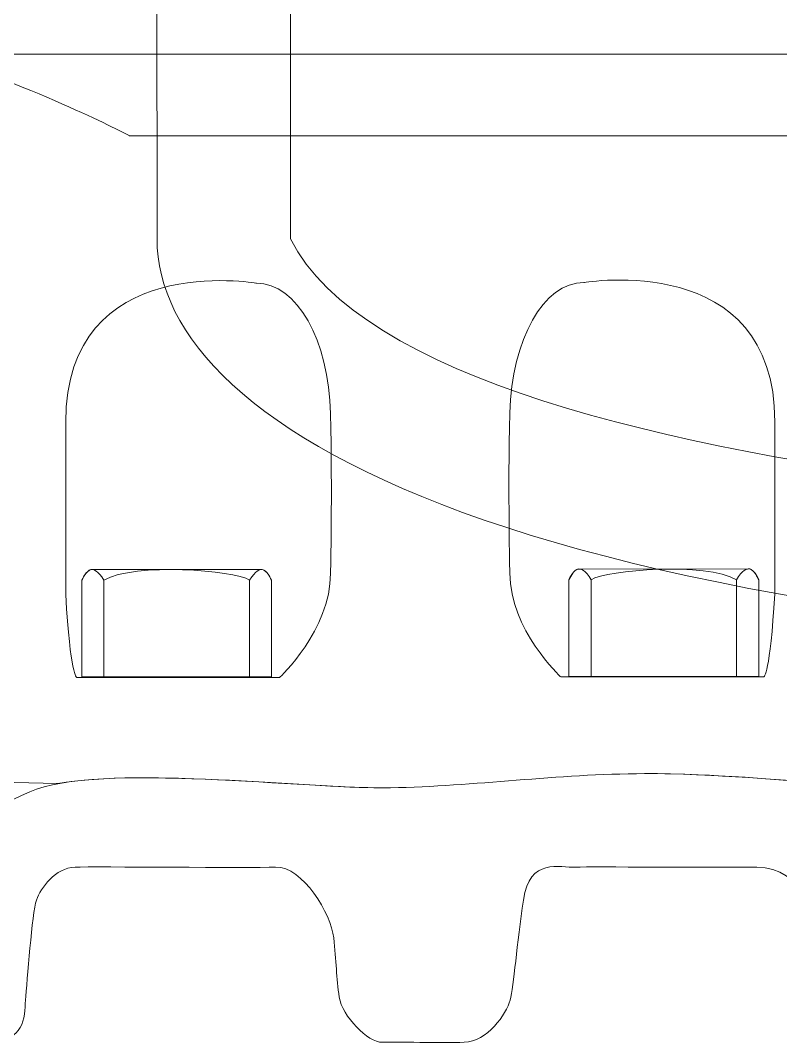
# Model space of a CAD drawing. Header units: millimetres. Extents: x -4490 to 177070, y -6118 to 72944.
# Drawn here: x 103783.6 to 103921.9, y 25369.8 to 25555.9 of the extents above; entities that cross this region are included whole.
import ezdxf

# ---------------------------------------------------------------- set-up
doc = ezdxf.new("R2010")
doc.units = ezdxf.units.MM
doc.layers.add('хендай', color=7, linetype='Continuous')

# ---------------------------------------------------------------- blocks, each defined once
blk = doc.blocks.new('A$C6EB5392D')
at = {"lineweight": 9}
for points, knots in [([(872.06, 213.81), (872.06, 213.81), (872.06, 108.54), (872.06, 108.54), (872.06, 108.54), (849.44, 63.49), (673.52, 61.98), (647.12, 61.98), (647.12, 61.98), (625.33, 61.98), (443.64, 65.07), (422.8, 106.55), (422.8, 106.55), (422.8, 106.55), (422.59, 213.81), (422.59, 213.81), (422.59, 213.81), (422.59, 213.81), (485.49, 213.81), (485.49, 213.81), (485.49, 213.81), (485.49, 213.81), (485.49, 215.54), (485.49, 215.54), (485.49, 215.54), (485.49, 215.54), (521, 215.54), (521, 215.54), (521, 215.54), (521, 215.54), (521, 195.38), (521, 195.38), (521, 195.38), (521, 176.46), (538.12, 137.44), (631.67, 137.44), (631.67, 137.44), (631.67, 137.44), (662.56, 137.44), (662.56, 137.44), (662.56, 137.44), (756.11, 137.44), (773.23, 176.46), (773.23, 195.38), (773.23, 195.38), (773.23, 195.38), (773.23, 215.54), (773.23, 215.54), (773.23, 215.54), (773.23, 215.54), (808.8, 215.54), (808.8, 215.54), (808.8, 215.54), (808.8, 215.54), (808.8, 213.81), (808.8, 213.81), (808.8, 213.81), (808.8, 213.81), (872.06, 213.81), (872.06, 213.81)], [0, 0, 0, 0, 0.066667, 0.066667, 0.066667, 0.066667, 0.133333, 0.133333, 0.133333, 0.133333, 0.2, 0.2, 0.2, 0.2, 0.266667, 0.266667, 0.266667, 0.266667, 0.333333, 0.333333, 0.333333, 0.333333, 0.4, 0.4, 0.4, 0.4, 0.466667, 0.466667, 0.466667, 0.466667, 0.533333, 0.533333, 0.533333, 0.533333, 0.6, 0.6, 0.6, 0.6, 0.666667, 0.666667, 0.666667, 0.666667, 0.733333, 0.733333, 0.733333, 0.733333, 0.8, 0.8, 0.8, 0.8, 0.866667, 0.866667, 0.866667, 0.866667, 0.933333, 0.933333, 0.933333, 0.933333, 1, 1, 1, 1]), ([(422.74, 150.12), (422.74, 150.12), (422.8, 106.55), (422.8, 106.55), (422.8, 106.55), (443.64, 65.07), (625.33, 61.98), (647.12, 61.98), (647.12, 61.98), (673.52, 61.98), (849.44, 63.49), (872.06, 108.54), (872.06, 108.54), (872.06, 108.54), (872.06, 150.12), (872.06, 150.12), (872.06, 150.12), (872.06, 150.12), (893.8, 150.12), (893.8, 150.12), (893.8, 150.12), (893.8, 150.12), (893.75, 108.54), (893.75, 108.54), (893.75, 108.54), (893.75, 77.79), (834.25, 40.29), (647.12, 40.29), (647.12, 40.29), (459.99, 40.29), (400.48, 77.79), (400.48, 108.54), (400.48, 108.54), (400.48, 108.54), (400.44, 150.12), (400.44, 150.12), (400.44, 150.12), (400.44, 150.12), (422.74, 150.12), (422.74, 150.12)], [0, 0, 0, 0, 0.1, 0.1, 0.1, 0.1, 0.2, 0.2, 0.2, 0.2, 0.3, 0.3, 0.3, 0.3, 0.4, 0.4, 0.4, 0.4, 0.5, 0.5, 0.5, 0.5, 0.6, 0.6, 0.6, 0.6, 0.7, 0.7, 0.7, 0.7, 0.8, 0.8, 0.8, 0.8, 0.9, 0.9, 0.9, 0.9, 1, 1, 1, 1]), ([(422.74, 150.12), (422.74, 150.12), (422.8, 106.55), (422.8, 106.55), (422.8, 106.55), (443.64, 65.07), (625.33, 61.98), (647.12, 61.98), (647.12, 61.98), (673.52, 61.98), (849.44, 63.49), (872.06, 108.54), (872.06, 108.54), (872.06, 108.54), (872.06, 150.12), (872.06, 150.12), (872.06, 150.12), (872.06, 150.12), (893.8, 150.12), (893.8, 150.12), (893.8, 150.12), (893.8, 150.12), (893.75, 108.54), (893.75, 108.54), (893.75, 108.54), (893.75, 77.79), (834.25, 40.29), (647.12, 40.29), (647.12, 40.29), (459.99, 40.29), (400.48, 77.79), (400.48, 108.54), (400.48, 108.54), (400.48, 108.54), (400.44, 150.12), (400.44, 150.12), (400.44, 150.12), (400.44, 150.12), (422.74, 150.12), (422.74, 150.12)], [0, 0, 0, 0, 0.1, 0.1, 0.1, 0.1, 0.2, 0.2, 0.2, 0.2, 0.3, 0.3, 0.3, 0.3, 0.4, 0.4, 0.4, 0.4, 0.5, 0.5, 0.5, 0.5, 0.6, 0.6, 0.6, 0.6, 0.7, 0.7, 0.7, 0.7, 0.8, 0.8, 0.8, 0.8, 0.9, 0.9, 0.9, 0.9, 1, 1, 1, 1]), ([(703.84, 76.84), (703.84, 82.08), (704.68, 87.12), (706.2, 91.78), (706.2, 91.78), (706.41, 96.07), (727.67, 121.37), (730.5, 125.3), (730.5, 125.3), (730.5, 125.3), (898.25, 125.3), (898.25, 125.3), (898.25, 125.3), (898.25, 125.3), (911.03, 132.16), (930.05, 138.54), (930.05, 138.54), (930.05, 138.54), (954.19, 138.54), (954.19, 138.54), (954.19, 138.54), (992.32, 138.54), (1004.42, 115.71), (1004.42, 115.71), (1004.42, 115.71), (1004.42, 115.71), (995.26, 112.78), (1000.23, 96.48), (1000.23, 96.48), (1002.74, 90.47), (1004.11, 83.82), (1004.11, 76.84), (1004.11, 76.84), (1004.11, 48.41), (981.06, 25.37), (952.62, 25.37), (952.62, 25.37), (947.17, 25.37), (941.99, 26.2), (937.06, 27.77), (937.06, 27.77), (935.03, 27.3), (936.48, 26.68), (936.07, 25.89), (936.07, 25.89), (934.92, 23.8), (931.15, 20.6), (931.15, 20.6), (931.15, 20.6), (931.15, 20.6), (909.88, 20.07), (909.88, 20.07), (909.88, 20.07), (895.89, 22.64), (867.5, 19.18), (855.84, 19.39), (855.84, 19.39), (842.06, 19.65), (828.9, 21.64), (814.56, 21.7), (814.56, 21.7), (792.08, 21.75), (769.46, 16.98), (746.83, 21.17), (746.83, 21.17), (745.01, 24.27), (742.54, 28.04), (740.61, 30.08), (740.61, 30.08), (719.5, 35.15), (703.84, 54.17), (703.84, 76.84)], [0, 0, 0, 0, 0.055556, 0.055556, 0.055556, 0.055556, 0.111111, 0.111111, 0.111111, 0.111111, 0.166667, 0.166667, 0.166667, 0.166667, 0.222222, 0.222222, 0.222222, 0.222222, 0.277778, 0.277778, 0.277778, 0.277778, 0.333333, 0.333333, 0.333333, 0.333333, 0.388889, 0.388889, 0.388889, 0.388889, 0.444444, 0.444444, 0.444444, 0.444444, 0.5, 0.5, 0.5, 0.5, 0.555556, 0.555556, 0.555556, 0.555556, 0.611111, 0.611111, 0.611111, 0.611111, 0.666667, 0.666667, 0.666667, 0.666667, 0.722222, 0.722222, 0.722222, 0.722222, 0.777778, 0.777778, 0.777778, 0.777778, 0.833333, 0.833333, 0.833333, 0.833333, 0.888889, 0.888889, 0.888889, 0.888889, 0.944444, 0.944444, 0.944444, 0.944444, 1, 1, 1, 1]), ([(703.84, 76.84), (703.84, 82.08), (704.68, 87.12), (706.2, 91.78), (706.2, 91.78), (706.41, 96.07), (727.67, 121.37), (730.5, 125.3), (730.5, 125.3), (730.5, 125.3), (898.25, 125.3), (898.25, 125.3), (898.25, 125.3), (898.25, 125.3), (911.03, 132.16), (930.05, 138.54), (930.05, 138.54), (930.05, 138.54), (954.19, 138.54), (954.19, 138.54), (954.19, 138.54), (992.32, 138.54), (1004.42, 115.71), (1004.42, 115.71), (1004.42, 115.71), (1004.42, 115.71), (995.26, 112.78), (1000.23, 96.48), (1000.23, 96.48), (1002.74, 90.47), (1004.11, 83.82), (1004.11, 76.84), (1004.11, 76.84), (1004.11, 48.41), (981.06, 25.37), (952.62, 25.37), (952.62, 25.37), (947.17, 25.37), (941.99, 26.2), (937.06, 27.77), (937.06, 27.77), (935.03, 27.3), (936.48, 26.68), (936.07, 25.89), (936.07, 25.89), (934.92, 23.8), (931.15, 20.6), (931.15, 20.6), (931.15, 20.6), (931.15, 20.6), (909.88, 20.07), (909.88, 20.07), (909.88, 20.07), (895.89, 22.64), (867.5, 19.18), (855.84, 19.39), (855.84, 19.39), (842.06, 19.65), (828.9, 21.64), (814.56, 21.7), (814.56, 21.7), (792.08, 21.75), (769.46, 16.98), (746.83, 21.17), (746.83, 21.17), (745.01, 24.27), (742.54, 28.04), (740.61, 30.08), (740.61, 30.08), (719.5, 35.15), (703.84, 54.17), (703.84, 76.84)], [0, 0, 0, 0, 0.055556, 0.055556, 0.055556, 0.055556, 0.111111, 0.111111, 0.111111, 0.111111, 0.166667, 0.166667, 0.166667, 0.166667, 0.222222, 0.222222, 0.222222, 0.222222, 0.277778, 0.277778, 0.277778, 0.277778, 0.333333, 0.333333, 0.333333, 0.333333, 0.388889, 0.388889, 0.388889, 0.388889, 0.444444, 0.444444, 0.444444, 0.444444, 0.5, 0.5, 0.5, 0.5, 0.555556, 0.555556, 0.555556, 0.555556, 0.611111, 0.611111, 0.611111, 0.611111, 0.666667, 0.666667, 0.666667, 0.666667, 0.722222, 0.722222, 0.722222, 0.722222, 0.777778, 0.777778, 0.777778, 0.777778, 0.833333, 0.833333, 0.833333, 0.833333, 0.888889, 0.888889, 0.888889, 0.888889, 0.944444, 0.944444, 0.944444, 0.944444, 1, 1, 1, 1]), ([(930.05, 138.54), (911.03, 132.16), (898.25, 125.3), (898.25, 125.3), (898.25, 125.3), (898.25, 125.3), (730.5, 125.3), (730.5, 125.3), (730.5, 125.3), (730.5, 125.3), (741.86, 138.54), (741.86, 138.54), (741.86, 138.54), (741.86, 138.54), (930.05, 138.54), (930.05, 138.54)], [0, 0, 0, 0, 0.25, 0.25, 0.25, 0.25, 0.5, 0.5, 0.5, 0.5, 0.75, 0.75, 0.75, 0.75, 1, 1, 1, 1]), ([(930.05, 138.54), (911.03, 132.16), (898.25, 125.3), (898.25, 125.3), (898.25, 125.3), (898.25, 125.3), (730.5, 125.3), (730.5, 125.3), (730.5, 125.3), (730.5, 125.3), (741.86, 138.54), (741.86, 138.54), (741.86, 138.54), (741.86, 138.54), (930.05, 138.54), (930.05, 138.54)], [0, 0, 0, 0, 0.25, 0.25, 0.25, 0.25, 0.5, 0.5, 0.5, 0.5, 0.75, 0.75, 0.75, 0.75, 1, 1, 1, 1]), ([(816.92, 37.41), (816.92, 37.41), (828.18, 37.41), (828.18, 37.41), (828.18, 37.41), (828.18, 37.41), (836.45, 45.11), (836.45, 54.28), (836.45, 54.28), (836.45, 54.28), (836.77, 67.37), (836.45, 80.26), (836.45, 80.26), (836.13, 92.19), (831.01, 101.46), (824.41, 101.46), (824.41, 101.46), (824.41, 101.46), (793.41, 106.8), (793.41, 78.83), (793.41, 78.83), (793.41, 78.83), (793.41, 50.88), (793.41, 50.88), (793.41, 50.88), (794.19, 37.78), (795.19, 37.41), (795.19, 37.41), (795.19, 37.41), (795.19, 37.41), (816.92, 37.41), (816.92, 37.41)], [0, 0, 0, 0, 0.125, 0.125, 0.125, 0.125, 0.25, 0.25, 0.25, 0.25, 0.375, 0.375, 0.375, 0.375, 0.5, 0.5, 0.5, 0.5, 0.625, 0.625, 0.625, 0.625, 0.75, 0.75, 0.75, 0.75, 0.875, 0.875, 0.875, 0.875, 1, 1, 1, 1]), ([(816.92, 37.41), (816.92, 37.41), (828.18, 37.41), (828.18, 37.41), (828.18, 37.41), (828.18, 37.41), (836.45, 45.11), (836.45, 54.28), (836.45, 54.28), (836.45, 54.28), (836.77, 67.37), (836.45, 80.26), (836.45, 80.26), (836.13, 92.19), (831.01, 101.46), (824.41, 101.46), (824.41, 101.46), (824.41, 101.46), (793.41, 106.8), (793.41, 78.83), (793.41, 78.83), (793.41, 78.83), (793.41, 50.88), (793.41, 50.88), (793.41, 50.88), (794.19, 37.78), (795.19, 37.41), (795.19, 37.41), (795.19, 37.41), (795.19, 37.41), (816.92, 37.41), (816.92, 37.41)], [0, 0, 0, 0, 0.125, 0.125, 0.125, 0.125, 0.25, 0.25, 0.25, 0.25, 0.375, 0.375, 0.375, 0.375, 0.5, 0.5, 0.5, 0.5, 0.625, 0.625, 0.625, 0.625, 0.75, 0.75, 0.75, 0.75, 0.875, 0.875, 0.875, 0.875, 1, 1, 1, 1]), ([(885.05, 37.31), (885.05, 37.31), (906.79, 37.31), (906.79, 37.31), (906.79, 37.31), (906.79, 37.31), (907.84, 37.68), (908.57, 50.77), (908.57, 50.77), (908.57, 50.77), (908.57, 78.73), (908.57, 78.73), (908.57, 78.73), (908.57, 106.76), (877.61, 101.35), (877.61, 101.35), (877.61, 101.35), (871.02, 101.35), (865.84, 92.09), (865.57, 80.15), (865.57, 80.15), (865.26, 67.27), (865.57, 54.22), (865.57, 54.22), (865.57, 54.22), (865.57, 45.01), (873.84, 37.31), (873.84, 37.31), (873.84, 37.31), (873.84, 37.31), (885.05, 37.31), (885.05, 37.31)], [0, 0, 0, 0, 0.125, 0.125, 0.125, 0.125, 0.25, 0.25, 0.25, 0.25, 0.375, 0.375, 0.375, 0.375, 0.5, 0.5, 0.5, 0.5, 0.625, 0.625, 0.625, 0.625, 0.75, 0.75, 0.75, 0.75, 0.875, 0.875, 0.875, 0.875, 1, 1, 1, 1]), ([(885.05, 37.31), (885.05, 37.31), (906.79, 37.31), (906.79, 37.31), (906.79, 37.31), (906.79, 37.31), (907.84, 37.68), (908.57, 50.77), (908.57, 50.77), (908.57, 50.77), (908.57, 78.73), (908.57, 78.73), (908.57, 78.73), (908.57, 106.76), (877.61, 101.35), (877.61, 101.35), (877.61, 101.35), (871.02, 101.35), (865.84, 92.09), (865.57, 80.15), (865.57, 80.15), (865.26, 67.27), (865.57, 54.22), (865.57, 54.22), (865.57, 54.22), (865.57, 45.01), (873.84, 37.31), (873.84, 37.31), (873.84, 37.31), (873.84, 37.31), (885.05, 37.31), (885.05, 37.31)], [0, 0, 0, 0, 0.125, 0.125, 0.125, 0.125, 0.25, 0.25, 0.25, 0.25, 0.375, 0.375, 0.375, 0.375, 0.5, 0.5, 0.5, 0.5, 0.625, 0.625, 0.625, 0.625, 0.75, 0.75, 0.75, 0.75, 0.875, 0.875, 0.875, 0.875, 1, 1, 1, 1]), ([(796.02, 53.18), (796.75, 54.65), (797.74, 56.26), (799.63, 53.18), (799.63, 53.18), (799.63, 53.18), (799.63, 37.47), (799.63, 37.47), (799.63, 37.47), (799.63, 37.47), (796.02, 37.47), (796.02, 37.47), (796.02, 37.47), (796.02, 37.47), (796.02, 53.18), (796.02, 53.18)], [0, 0, 0, 0, 0.25, 0.25, 0.25, 0.25, 0.5, 0.5, 0.5, 0.5, 0.75, 0.75, 0.75, 0.75, 1, 1, 1, 1]), ([(796.02, 53.18), (796.75, 54.65), (797.74, 56.26), (799.63, 53.18), (799.63, 53.18), (799.63, 53.18), (799.63, 37.47), (799.63, 37.47), (799.63, 37.47), (799.63, 37.47), (796.02, 37.47), (796.02, 37.47), (796.02, 37.47), (796.02, 37.47), (796.02, 53.18), (796.02, 53.18)], [0, 0, 0, 0, 0.25, 0.25, 0.25, 0.25, 0.5, 0.5, 0.5, 0.5, 0.75, 0.75, 0.75, 0.75, 1, 1, 1, 1]), ([(826.87, 53.18), (826.39, 54.11), (825.82, 55.06), (825.03, 54.9), (825.03, 54.9), (825.03, 54.9), (797.74, 54.96), (797.74, 54.96), (797.74, 54.96), (797.01, 55), (796.49, 54.07), (796.02, 53.18), (796.02, 53.18), (796.02, 53.18), (796.02, 37.47), (796.02, 37.47), (796.02, 37.47), (796.02, 37.47), (826.87, 37.47), (826.87, 37.47), (826.87, 37.47), (826.87, 37.47), (826.87, 53.18), (826.87, 53.18)], [0, 0, 0, 0, 0.166667, 0.166667, 0.166667, 0.166667, 0.333333, 0.333333, 0.333333, 0.333333, 0.5, 0.5, 0.5, 0.5, 0.666667, 0.666667, 0.666667, 0.666667, 0.833333, 0.833333, 0.833333, 0.833333, 1, 1, 1, 1]), ([(826.87, 53.18), (826.39, 54.11), (825.82, 55.06), (825.03, 54.9), (825.03, 54.9), (825.03, 54.9), (797.74, 54.96), (797.74, 54.96), (797.74, 54.96), (797.01, 55), (796.49, 54.07), (796.02, 53.18), (796.02, 53.18), (796.02, 53.18), (796.02, 37.47), (796.02, 37.47), (796.02, 37.47), (796.02, 37.47), (826.87, 37.47), (826.87, 37.47), (826.87, 37.47), (826.87, 37.47), (826.87, 53.18), (826.87, 53.18)], [0, 0, 0, 0, 0.166667, 0.166667, 0.166667, 0.166667, 0.333333, 0.333333, 0.333333, 0.333333, 0.5, 0.5, 0.5, 0.5, 0.666667, 0.666667, 0.666667, 0.666667, 0.833333, 0.833333, 0.833333, 0.833333, 1, 1, 1, 1]), ([(823.25, 53.18), (820.69, 54.79), (804.62, 56.1), (799.63, 53.18), (799.63, 53.18), (799.63, 53.18), (799.63, 37.47), (799.63, 37.47), (799.63, 37.47), (799.63, 37.47), (823.25, 37.47), (823.25, 37.47), (823.25, 37.47), (823.25, 37.47), (823.25, 53.18), (823.25, 53.18)], [0, 0, 0, 0, 0.25, 0.25, 0.25, 0.25, 0.5, 0.5, 0.5, 0.5, 0.75, 0.75, 0.75, 0.75, 1, 1, 1, 1]), ([(823.25, 53.18), (820.69, 54.79), (804.62, 56.1), (799.63, 53.18), (799.63, 53.18), (799.63, 53.18), (799.63, 37.47), (799.63, 37.47), (799.63, 37.47), (799.63, 37.47), (823.25, 37.47), (823.25, 37.47), (823.25, 37.47), (823.25, 37.47), (823.25, 53.18), (823.25, 53.18)], [0, 0, 0, 0, 0.25, 0.25, 0.25, 0.25, 0.5, 0.5, 0.5, 0.5, 0.75, 0.75, 0.75, 0.75, 1, 1, 1, 1]), ([(826.87, 53.18), (826.08, 54.65), (825.13, 56.26), (823.25, 53.18), (823.25, 53.18), (823.25, 53.18), (823.25, 37.47), (823.25, 37.47), (823.25, 37.47), (823.25, 37.47), (826.87, 37.47), (826.87, 37.47), (826.87, 37.47), (826.87, 37.47), (826.87, 53.18), (826.87, 53.18)], [0, 0, 0, 0, 0.25, 0.25, 0.25, 0.25, 0.5, 0.5, 0.5, 0.5, 0.75, 0.75, 0.75, 0.75, 1, 1, 1, 1]), ([(826.87, 53.18), (826.08, 54.65), (825.13, 56.26), (823.25, 53.18), (823.25, 53.18), (823.25, 53.18), (823.25, 37.47), (823.25, 37.47), (823.25, 37.47), (823.25, 37.47), (826.87, 37.47), (826.87, 37.47), (826.87, 37.47), (826.87, 37.47), (826.87, 53.18), (826.87, 53.18)], [0, 0, 0, 0, 0.25, 0.25, 0.25, 0.25, 0.5, 0.5, 0.5, 0.5, 0.75, 0.75, 0.75, 0.75, 1, 1, 1, 1]), ([(875.15, 53.12), (875.89, 54.54), (876.83, 56.16), (878.71, 53.12), (878.71, 53.12), (878.71, 53.12), (878.71, 37.41), (878.71, 37.41), (878.71, 37.41), (878.71, 37.41), (875.15, 37.41), (875.15, 37.41), (875.15, 37.41), (875.15, 37.41), (875.15, 53.12), (875.15, 53.12)], [0, 0, 0, 0, 0.25, 0.25, 0.25, 0.25, 0.5, 0.5, 0.5, 0.5, 0.75, 0.75, 0.75, 0.75, 1, 1, 1, 1]), ([(875.15, 53.12), (875.89, 54.54), (876.83, 56.16), (878.71, 53.12), (878.71, 53.12), (878.71, 53.12), (878.71, 37.41), (878.71, 37.41), (878.71, 37.41), (878.71, 37.41), (875.15, 37.41), (875.15, 37.41), (875.15, 37.41), (875.15, 37.41), (875.15, 53.12), (875.15, 53.12)], [0, 0, 0, 0, 0.25, 0.25, 0.25, 0.25, 0.5, 0.5, 0.5, 0.5, 0.75, 0.75, 0.75, 0.75, 1, 1, 1, 1]), ([(875.15, 53.12), (875.58, 54.01), (876.14, 55), (876.99, 54.85), (876.99, 54.85), (876.99, 54.85), (904.22, 54.85), (904.22, 54.85), (904.22, 54.85), (905.01, 54.9), (905.54, 53.96), (905.96, 53.12), (905.96, 53.12), (905.96, 53.12), (905.96, 37.41), (905.96, 37.41), (905.96, 37.41), (905.96, 37.41), (875.15, 37.41), (875.15, 37.41), (875.15, 37.41), (875.15, 37.41), (875.15, 53.12), (875.15, 53.12)], [0, 0, 0, 0, 0.166667, 0.166667, 0.166667, 0.166667, 0.333333, 0.333333, 0.333333, 0.333333, 0.5, 0.5, 0.5, 0.5, 0.666667, 0.666667, 0.666667, 0.666667, 0.833333, 0.833333, 0.833333, 0.833333, 1, 1, 1, 1]), ([(875.15, 53.12), (875.58, 54.01), (876.14, 55), (876.99, 54.85), (876.99, 54.85), (876.99, 54.85), (904.22, 54.85), (904.22, 54.85), (904.22, 54.85), (905.01, 54.9), (905.54, 53.96), (905.96, 53.12), (905.96, 53.12), (905.96, 53.12), (905.96, 37.41), (905.96, 37.41), (905.96, 37.41), (905.96, 37.41), (875.15, 37.41), (875.15, 37.41), (875.15, 37.41), (875.15, 37.41), (875.15, 53.12), (875.15, 53.12)], [0, 0, 0, 0, 0.166667, 0.166667, 0.166667, 0.166667, 0.333333, 0.333333, 0.333333, 0.333333, 0.5, 0.5, 0.5, 0.5, 0.666667, 0.666667, 0.666667, 0.666667, 0.833333, 0.833333, 0.833333, 0.833333, 1, 1, 1, 1]), ([(878.71, 53.12), (881.28, 54.75), (897.36, 56), (902.39, 53.12), (902.39, 53.12), (902.39, 53.12), (902.39, 37.41), (902.39, 37.41), (902.39, 37.41), (902.39, 37.41), (878.71, 37.41), (878.71, 37.41), (878.71, 37.41), (878.71, 37.41), (878.71, 53.12), (878.71, 53.12)], [0, 0, 0, 0, 0.25, 0.25, 0.25, 0.25, 0.5, 0.5, 0.5, 0.5, 0.75, 0.75, 0.75, 0.75, 1, 1, 1, 1]), ([(878.71, 53.12), (881.28, 54.75), (897.36, 56), (902.39, 53.12), (902.39, 53.12), (902.39, 53.12), (902.39, 37.41), (902.39, 37.41), (902.39, 37.41), (902.39, 37.41), (878.71, 37.41), (878.71, 37.41), (878.71, 37.41), (878.71, 37.41), (878.71, 53.12), (878.71, 53.12)], [0, 0, 0, 0, 0.25, 0.25, 0.25, 0.25, 0.5, 0.5, 0.5, 0.5, 0.75, 0.75, 0.75, 0.75, 1, 1, 1, 1]), ([(905.96, 53.12), (905.21, 54.54), (904.22, 56.16), (902.39, 53.12), (902.39, 53.12), (902.39, 53.12), (902.39, 37.41), (902.39, 37.41), (902.39, 37.41), (902.39, 37.41), (905.96, 37.41), (905.96, 37.41), (905.96, 37.41), (905.96, 37.41), (905.96, 53.12), (905.96, 53.12)], [0, 0, 0, 0, 0.25, 0.25, 0.25, 0.25, 0.5, 0.5, 0.5, 0.5, 0.75, 0.75, 0.75, 0.75, 1, 1, 1, 1]), ([(905.96, 53.12), (905.21, 54.54), (904.22, 56.16), (902.39, 53.12), (902.39, 53.12), (902.39, 53.12), (902.39, 37.41), (902.39, 37.41), (902.39, 37.41), (902.39, 37.41), (905.96, 37.41), (905.96, 37.41), (905.96, 37.41), (905.96, 37.41), (905.96, 53.12), (905.96, 53.12)], [0, 0, 0, 0, 0.25, 0.25, 0.25, 0.25, 0.5, 0.5, 0.5, 0.5, 0.75, 0.75, 0.75, 0.75, 1, 1, 1, 1]), ([(709.66, 38.51), (744.53, 10.33), (779.78, 21.81), (814.56, 21.7), (814.56, 21.7), (828.9, 21.64), (842.06, 19.65), (855.84, 19.39), (855.84, 19.39), (868.97, 19.13), (903.39, 23.59), (914.43, 18.76), (914.43, 18.76), (928.94, 12.48), (928.17, 4.63), (951.46, 0.75), (951.46, 0.75), (951.46, 0.75), (952.57, -1.24), (952.57, -1.24), (952.57, -1.24), (952.68, -1.77), (953.24, -3.7), (953.24, -3.7), (953.24, -3.7), (953.24, -3.7), (951.1, -5.59), (949.53, -7.22), (949.53, -7.22), (947.96, -8.84), (947.02, -12.44), (946.8, -14.6), (946.8, -14.6), (946.65, -16.79), (945.45, -21.93), (940.93, -21.93), (940.93, -21.93), (937.12, -21.93), (927.63, -22.14), (921.35, -21.93), (921.35, -21.93), (915.07, -21.72), (915.32, -18.06), (915.12, -15.07), (915.12, -15.07), (914.86, -12.13), (914.02, -0.92), (913.34, 1.17), (913.34, 1.17), (912.61, 3.16), (910.25, 6.41), (907.06, 6.51), (907.06, 6.51), (903.86, 6.62), (878.88, 6.35), (874.48, 6.51), (874.48, 6.51), (870.07, 6.66), (865.47, -1.13), (865.05, -4.96), (865.05, -4.96), (864.68, -8.73), (864.58, -11.51), (864.16, -14.6), (864.16, -14.6), (863.69, -17.69), (859.44, -21.98), (857.19, -21.93), (857.19, -21.93), (854.94, -21.83), (847.55, -22.09), (843.84, -21.93), (843.84, -21.93), (840.17, -21.83), (836.98, -17.37), (836.4, -15.07), (836.4, -15.07), (835.82, -12.82), (835.3, -5.9), (834.25, 1.17), (834.25, 1.17), (833.25, 8.19), (828.38, 6.35), (825.71, 6.51), (825.71, 6.51), (823.1, 6.62), (803.72, 6.41), (796.33, 6.51), (796.33, 6.51), (789, 6.56), (785.6, -2.6), (784.75, -4.96), (784.75, -4.96), (783.92, -7.32), (783.71, -10.56), (783.3, -14.6), (783.3, -14.6), (782.92, -18.64), (780.52, -22.09), (776.85, -21.93), (776.85, -21.93), (776.85, -21.93), (763.24, -21.93), (763.24, -21.93), (763.24, -21.93), (759.2, -21.77), (757.05, -16.38), (756.48, -15.07), (756.48, -15.07), (755.95, -13.81), (756.01, -7.11), (755.9, -3.49), (755.9, -3.49), (755.8, 0.12), (755.06, 4.05), (753.65, 6.56), (753.65, 6.56), (752.24, 9.02), (749.56, 10.7), (747.78, 11.38), (747.78, 11.38), (746.05, 12.01), (739.25, 13.95), (733.96, 15.84), (733.96, 15.84), (728.72, 17.72), (723.79, 20.92), (718.19, 24.32), (718.19, 24.32), (712.58, 27.67), (704.79, 35.73), (704.79, 35.73), (704.79, 35.73), (704.79, 35.73), (705.99, 37.72), (706.93, 37.99), (706.93, 37.99), (707.88, 38.3), (709.66, 38.51), (709.66, 38.51)], [0, 0, 0, 0, 0.028571, 0.028571, 0.028571, 0.028571, 0.057143, 0.057143, 0.057143, 0.057143, 0.085714, 0.085714, 0.085714, 0.085714, 0.114286, 0.114286, 0.114286, 0.114286, 0.142857, 0.142857, 0.142857, 0.142857, 0.171429, 0.171429, 0.171429, 0.171429, 0.2, 0.2, 0.2, 0.2, 0.228571, 0.228571, 0.228571, 0.228571, 0.257143, 0.257143, 0.257143, 0.257143, 0.285714, 0.285714, 0.285714, 0.285714, 0.314286, 0.314286, 0.314286, 0.314286, 0.342857, 0.342857, 0.342857, 0.342857, 0.371429, 0.371429, 0.371429, 0.371429, 0.4, 0.4, 0.4, 0.4, 0.428571, 0.428571, 0.428571, 0.428571, 0.457143, 0.457143, 0.457143, 0.457143, 0.485714, 0.485714, 0.485714, 0.485714, 0.514286, 0.514286, 0.514286, 0.514286, 0.542857, 0.542857, 0.542857, 0.542857, 0.571429, 0.571429, 0.571429, 0.571429, 0.6, 0.6, 0.6, 0.6, 0.628571, 0.628571, 0.628571, 0.628571, 0.657143, 0.657143, 0.657143, 0.657143, 0.685714, 0.685714, 0.685714, 0.685714, 0.714286, 0.714286, 0.714286, 0.714286, 0.742857, 0.742857, 0.742857, 0.742857, 0.771429, 0.771429, 0.771429, 0.771429, 0.8, 0.8, 0.8, 0.8, 0.828571, 0.828571, 0.828571, 0.828571, 0.857143, 0.857143, 0.857143, 0.857143, 0.885714, 0.885714, 0.885714, 0.885714, 0.914286, 0.914286, 0.914286, 0.914286, 0.942857, 0.942857, 0.942857, 0.942857, 0.971429, 0.971429, 0.971429, 0.971429, 1, 1, 1, 1]), ([(709.66, 38.51), (744.53, 10.33), (779.78, 21.81), (814.56, 21.7), (814.56, 21.7), (828.9, 21.64), (842.06, 19.65), (855.84, 19.39), (855.84, 19.39), (868.97, 19.13), (903.39, 23.59), (914.43, 18.76), (914.43, 18.76), (928.94, 12.48), (928.17, 4.63), (951.46, 0.75), (951.46, 0.75), (951.46, 0.75), (952.57, -1.24), (952.57, -1.24), (952.57, -1.24), (952.68, -1.77), (953.24, -3.7), (953.24, -3.7), (953.24, -3.7), (953.24, -3.7), (951.1, -5.59), (949.53, -7.22), (949.53, -7.22), (947.96, -8.84), (947.02, -12.44), (946.8, -14.6), (946.8, -14.6), (946.65, -16.79), (945.45, -21.93), (940.93, -21.93), (940.93, -21.93), (937.12, -21.93), (927.63, -22.14), (921.35, -21.93), (921.35, -21.93), (915.07, -21.72), (915.32, -18.06), (915.12, -15.07), (915.12, -15.07), (914.86, -12.13), (914.02, -0.92), (913.34, 1.17), (913.34, 1.17), (912.61, 3.16), (910.25, 6.41), (907.06, 6.51), (907.06, 6.51), (903.86, 6.62), (878.88, 6.35), (874.48, 6.51), (874.48, 6.51), (870.07, 6.66), (865.47, -1.13), (865.05, -4.96), (865.05, -4.96), (864.68, -8.73), (864.58, -11.51), (864.16, -14.6), (864.16, -14.6), (863.69, -17.69), (859.44, -21.98), (857.19, -21.93), (857.19, -21.93), (854.94, -21.83), (847.55, -22.09), (843.84, -21.93), (843.84, -21.93), (840.17, -21.83), (836.98, -17.37), (836.4, -15.07), (836.4, -15.07), (835.82, -12.82), (835.3, -5.9), (834.25, 1.17), (834.25, 1.17), (833.25, 8.19), (828.38, 6.35), (825.71, 6.51), (825.71, 6.51), (823.1, 6.62), (803.72, 6.41), (796.33, 6.51), (796.33, 6.51), (789, 6.56), (785.6, -2.6), (784.75, -4.96), (784.75, -4.96), (783.92, -7.32), (783.71, -10.56), (783.3, -14.6), (783.3, -14.6), (782.92, -18.64), (780.52, -22.09), (776.85, -21.93), (776.85, -21.93), (776.85, -21.93), (763.24, -21.93), (763.24, -21.93), (763.24, -21.93), (759.2, -21.77), (757.05, -16.38), (756.48, -15.07), (756.48, -15.07), (755.95, -13.81), (756.01, -7.11), (755.9, -3.49), (755.9, -3.49), (755.8, 0.12), (755.06, 4.05), (753.65, 6.56), (753.65, 6.56), (752.24, 9.02), (749.56, 10.7), (747.78, 11.38), (747.78, 11.38), (746.05, 12.01), (739.25, 13.95), (733.96, 15.84), (733.96, 15.84), (728.72, 17.72), (723.79, 20.92), (718.19, 24.32), (718.19, 24.32), (712.58, 27.67), (704.79, 35.73), (704.79, 35.73), (704.79, 35.73), (704.79, 35.73), (705.99, 37.72), (706.93, 37.99), (706.93, 37.99), (707.88, 38.3), (709.66, 38.51), (709.66, 38.51)], [0, 0, 0, 0, 0.028571, 0.028571, 0.028571, 0.028571, 0.057143, 0.057143, 0.057143, 0.057143, 0.085714, 0.085714, 0.085714, 0.085714, 0.114286, 0.114286, 0.114286, 0.114286, 0.142857, 0.142857, 0.142857, 0.142857, 0.171429, 0.171429, 0.171429, 0.171429, 0.2, 0.2, 0.2, 0.2, 0.228571, 0.228571, 0.228571, 0.228571, 0.257143, 0.257143, 0.257143, 0.257143, 0.285714, 0.285714, 0.285714, 0.285714, 0.314286, 0.314286, 0.314286, 0.314286, 0.342857, 0.342857, 0.342857, 0.342857, 0.371429, 0.371429, 0.371429, 0.371429, 0.4, 0.4, 0.4, 0.4, 0.428571, 0.428571, 0.428571, 0.428571, 0.457143, 0.457143, 0.457143, 0.457143, 0.485714, 0.485714, 0.485714, 0.485714, 0.514286, 0.514286, 0.514286, 0.514286, 0.542857, 0.542857, 0.542857, 0.542857, 0.571429, 0.571429, 0.571429, 0.571429, 0.6, 0.6, 0.6, 0.6, 0.628571, 0.628571, 0.628571, 0.628571, 0.657143, 0.657143, 0.657143, 0.657143, 0.685714, 0.685714, 0.685714, 0.685714, 0.714286, 0.714286, 0.714286, 0.714286, 0.742857, 0.742857, 0.742857, 0.742857, 0.771429, 0.771429, 0.771429, 0.771429, 0.8, 0.8, 0.8, 0.8, 0.828571, 0.828571, 0.828571, 0.828571, 0.857143, 0.857143, 0.857143, 0.857143, 0.885714, 0.885714, 0.885714, 0.885714, 0.914286, 0.914286, 0.914286, 0.914286, 0.942857, 0.942857, 0.942857, 0.942857, 0.971429, 0.971429, 0.971429, 0.971429, 1, 1, 1, 1])]:
    blk.add_open_spline(points, degree=3, knots=knots, dxfattribs=at)

msp = doc.modelspace()

# ---------------------------------------------------------------- block references
at = {"layer": 'хендай', "xscale": -1.12, "yscale": 1.12, "zscale": 1.12}
msp.add_blockref('A$C6EB5392D', (104809.483, 25394.641), dxfattribs=at)

doc.saveas('drawing.dxf')
